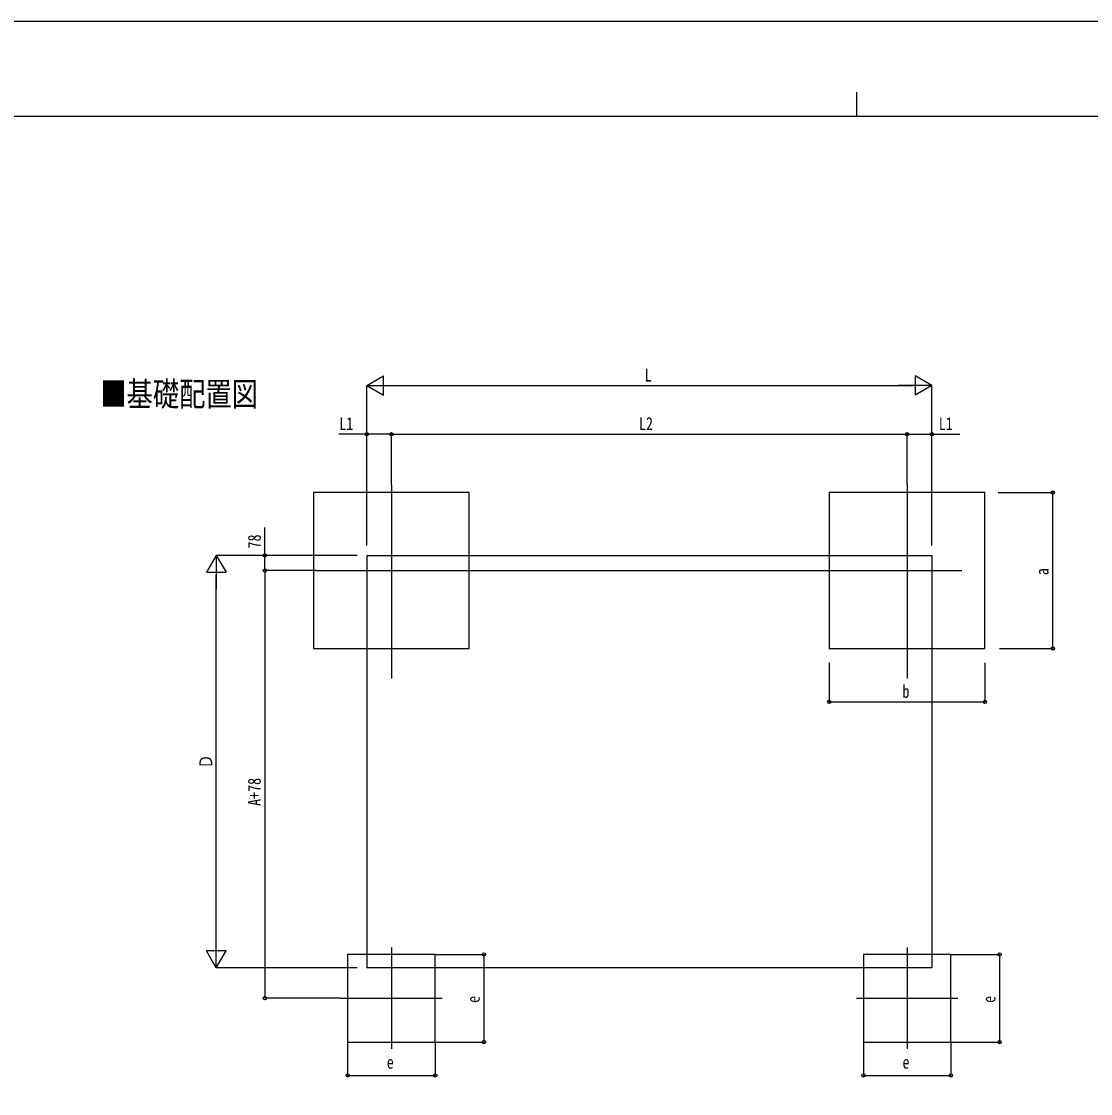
# Model space of a CAD drawing. Units: millimetres, scale not verified. Extents: x -10512 to 10512, y -7425 to 7425.
# Drawn here: x -4304 to 1190, y 1918 to 7425 of the extents above; entities that cross this region are included whole.
import ezdxf
from ezdxf.enums import TextEntityAlignment as Align

# ---------------------------------------------------------------- set-up
doc = ezdxf.new("R2010")
doc.units = ezdxf.units.MM
doc.header["$LTSCALE"] = 30
for name, color, linetype in [('0-2_USER1', 3, 'Continuous'), ('0-3_YKK_12', 2, 'Continuous'), ('0-5_YKK_A1', 4, 'Continuous'), ('0-6_YKK_D', 6, 'Continuous'), ('0-7_YKK_ZWAK', 7, 'Continuous')]:
    doc.layers.add(name, color=color, linetype=linetype)
doc.styles.add('ＭＳ ゴシック', font='')
doc.styles.get('ＭＳ ゴシック').set_extended_font_data('MS Gothic')

msp = doc.modelspace()

# ---------------------------------------------------------------- linework, layer by layer
at = {"layer": '0-3_YKK_12'}
for p, q in [((-2402.34, 5044.73), (-2402.34, 4049.56)), ((247.66, 5044.73), (247.66, 4049.56)), ((-2790.3, 4604.64), (528.8, 4604.64)), ((-2402.34, 2667.64), (-2402.34, 2147.64)), ((247.66, 2667.64), (247.66, 2147.64)), ((-2662.34, 2407.64), (-2142.34, 2407.64)), ((-12.34, 2407.64), (507.66, 2407.64))]:
    msp.add_line(p, q, dxfattribs=at)
at = {"layer": '0-5_YKK_A1'}
for p, q in [((-2529.34, 4682.44), (374.66, 4682.44)), ((-2529.34, 4682.44), (-2529.34, 2564.06)), ((374.66, 4682.44), (374.66, 2564.06)), ((374.66, 2564.06), (-2529.34, 2564.06))]:
    msp.add_line(p, q, dxfattribs=at)
for points in [[(-2802.34, 4204.64), (-2002.34, 4204.64), (-2002.34, 5004.64), (-2802.34, 5004.64)], [(-152.34, 4204.64), (647.66, 4204.64), (647.66, 5004.64), (-152.34, 5004.64)], [(-2627.34, 2182.64), (-2177.34, 2182.64), (-2177.34, 2632.64), (-2627.34, 2632.64)], [(22.66, 2182.64), (472.66, 2182.64), (472.66, 2632.64), (22.66, 2632.64)]]:
    msp.add_lwpolyline(points, close=True, dxfattribs=at)
at = {"layer": '0-6_YKK_D'}
for p, q in [((-2529.34, 5554.64), (-2442.74, 5604.64)), ((-2442.74, 5504.64), (-2442.74, 5604.64)), ((374.66, 5554.64), (288.06, 5604.64)), ((288.06, 5604.64), (288.06, 5504.64)), ((-2529.34, 4732.44), (-2529.34, 5555.64)), ((-2529.34, 5554.64), (-2442.74, 5504.64)), ((-2529.34, 5554.64), (-2356.13, 5554.64)), ((-2429.34, 5554.64), (274.66, 5554.64)), ((374.66, 5554.64), (201.46, 5554.64)), ((374.66, 5554.64), (288.06, 5504.64)), ((374.66, 4732.44), (374.66, 5555.64)), ((-2529.34, 4732.44), (-2529.34, 5305.64)), ((-2402.34, 5044.73), (-2402.34, 5305.64)), ((-2402.34, 5044.73), (-2402.34, 5305.64)), ((-2402.34, 5304.64), (247.66, 5304.64)), ((247.66, 5044.73), (247.66, 5305.64)), ((247.66, 5044.73), (247.66, 5305.64)), ((374.66, 4732.44), (374.66, 5305.64)), ((714.82, 5004.64), (996.77, 5004.64)), ((995.77, 4204.64), (995.77, 5004.64)), ((-3302.34, 4682.44), (-3352.34, 4595.84)), ((-2579.34, 4682.44), (-3303.34, 4682.44)), ((-3302.34, 4682.44), (-3252.34, 4595.84)), ((-3302.34, 4682.44), (-3302.34, 4509.24)), ((-2579.34, 4682.44), (-3053.34, 4682.44)), ((-3352.34, 4595.84), (-3252.34, 4595.84)), ((-3302.34, 2664.06), (-3302.34, 4582.44)), ((-2847.78, 4604.64), (-3053.34, 4604.64)), ((-2788.3, 4604.64), (-3053.34, 4604.64)), ((-3052.34, 4604.64), (-3052.34, 2407.64)), ((722.66, 4204.64), (996.77, 4204.64)), ((-152.34, 4130.45), (-152.34, 3928.64)), ((647.66, 4130.63), (647.66, 3928.64)), ((-152.34, 3929.64), (647.66, 3929.64)), ((-3302.34, 2564.06), (-3302.34, 2737.27)), ((-3302.34, 2564.06), (-3352.34, 2650.66)), ((-3252.34, 2650.66), (-3352.34, 2650.66)), ((-3302.34, 2564.06), (-3252.34, 2650.66)), ((-2176.34, 2632.64), (-1926.34, 2632.64)), ((-1927.34, 2632.64), (-1927.34, 2182.64)), ((473.66, 2632.64), (723.66, 2632.64)), ((722.66, 2632.64), (722.66, 2182.64)), ((-2579.34, 2564.06), (-3303.34, 2564.06)), ((-2663.34, 2407.64), (-3053.34, 2407.64)), ((-2627.34, 2181.64), (-2627.34, 2010.19)), ((-2177.34, 2181.64), (-2177.34, 2010.19)), ((-2176.34, 2182.64), (-1926.34, 2182.64)), ((22.66, 2181.64), (22.66, 2010.19)), ((472.66, 2181.64), (472.66, 2010.19)), ((473.66, 2182.64), (723.66, 2182.64)), ((-2627.34, 2011.19), (-2177.34, 2011.19)), ((22.66, 2011.19), (472.66, 2011.19))]:
    msp.add_line(p, q, dxfattribs=at)
for points in [[(-2402.34, 5304.64), (-2529.34, 5304.64), (-2672.27, 5304.64)], [(247.66, 5304.64), (374.66, 5304.64), (517.59, 5304.64)], [(-3052.34, 4604.64), (-3052.34, 4682.44), (-3052.34, 4825.38)]]:
    msp.add_lwpolyline(points, dxfattribs=at)
for centre in [(-2529.34, 5304.64), (-2402.34, 5304.64), (-2402.34, 5304.64), (247.66, 5304.64), (247.66, 5304.64), (374.66, 5304.64), (995.77, 5004.64), (-3052.34, 4682.44), (-3052.34, 4604.64), (-3052.34, 4604.64), (995.77, 4204.64), (-152.34, 3929.64), (647.66, 3929.64), (-1927.34, 2632.64), (722.66, 2632.64), (-3052.34, 2407.64), (-1927.34, 2182.64), (722.66, 2182.64), (-2627.34, 2011.19), (-2177.34, 2011.19), (22.66, 2011.19), (472.66, 2011.19)]:
    msp.add_circle(centre, 8.5, dxfattribs=at)
at = {"layer": '0-7_YKK_ZWAK'}
for p, q in [((-12.45, 7062.5), (-12.45, 6937.5)), ((9737.55, 6937.5), (-9762.45, 6937.5))]:
    msp.add_line(p, q, dxfattribs=at)
msp.add_lwpolyline([(-10512.5, -7425), (10512.5, -7425), (10512.5, 7425), (-10512.5, 7425)], close=True, dxfattribs=at)

# ---------------------------------------------------------------- texts
at = {"layer": '0-2_USER1', "style": 'ＭＳ ゴシック', "width": 0.8}
msp.add_text('■基礎配置図', height=123.8, dxfattribs=at).set_placement((-3898.5, 5412.07), align=Align.BOTTOM_LEFT)
at = {"layer": '0-6_YKK_D', "style": 'ＭＳ ゴシック', "width": 0.8}
for s, p in [('L', (-1101.34, 5555.64)), ('L1', (-2670.61, 5306.31)), ('L2', (-1130.14, 5306.31)), ('L1', (410.33, 5306.31)), ('b', (223.66, 3930.98)), ('e', (-2426.34, 2026.19)), ('e', (223.66, 2026.19))]:
    msp.add_text(s, height=65.98, dxfattribs=at).set_placement(p, align=Align.BOTTOM_LEFT)
for s, p in [('78', (-3054.01, 4718.11)), ('a', (994.1, 4580.64)), ('Ｄ', (-3303.34, 3587.25)), ('A+78', (-3054.01, 3395.74)), ('e', (-1929.01, 2383.64)), ('e', (720.99, 2383.64))]:
    msp.add_text(s, height=65.98, rotation=90, dxfattribs=at).set_placement(p, align=Align.BOTTOM_LEFT)

doc.saveas('drawing.dxf')
